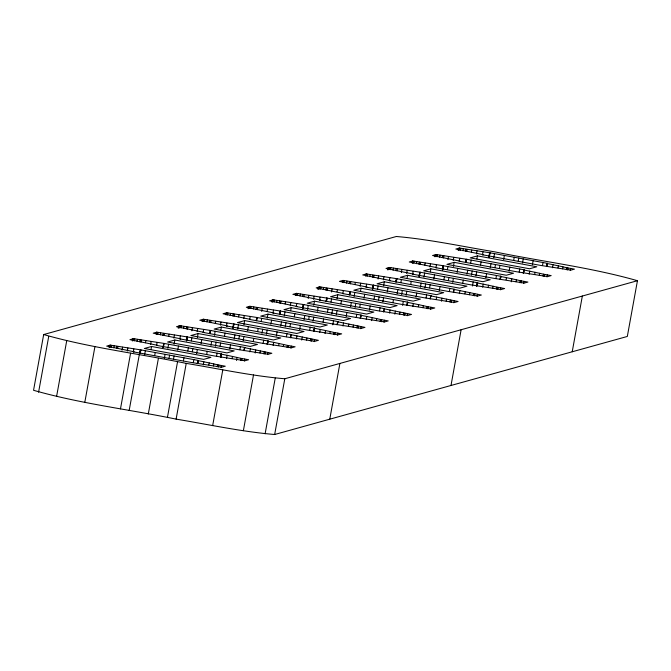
<?xml version="1.0" encoding="UTF-8"?>
<svg xmlns="http://www.w3.org/2000/svg" width="671" height="671" viewBox="0 0 671 671"><rect width="100%" height="100%" fill="white"/><g stroke="black" fill="none" stroke-linecap="round" stroke-linejoin="round"><path stroke-width="1.01" d="M43.682 334.544L33.55 390.287C80.109 403.632 128.689 409.335 176.112 419.123C208.891 424.542 241.518 431.679 274.665 434.506L627.318 336.456L637.45 280.713C590.891 267.368 542.311 261.665 494.888 251.877C462.109 246.458 429.482 239.321 396.335 236.494L43.682 334.544C90.241 347.888 138.822 353.592 186.236 363.38C219.023 368.798 251.65 375.936 284.798 378.763L637.45 280.713M38.574 392.258L48.706 336.515M56.599 396.418L66.731 340.675M84.831 402.172L94.963 346.429M109.021 347.402L109.39 345.372M109.641 347.234L110.01 345.204M109.918 347.15L110.287 345.129L140.843 349.893L198.339 360.436L197.97 362.466L198.264 360.461M111.126 347.368L111.495 345.347M113.768 347.855L114.137 345.833M116.419 348.341L116.788 346.311M117.618 348.559L117.987 346.538M122.021 350.237L122.575 347.192M127.331 351.05L127.884 348.006M132.296 340.927L132.665 338.905M120.47 408.916L130.593 353.172M132.917 340.759L133.286 338.729M133.202 340.683L133.571 338.654L164.118 343.426L221.615 353.969L220.583 357.14M134.401 340.902L134.77 338.872M133.286 351.998L133.839 348.954M137.043 341.388L137.412 339.358M139.694 341.866L140.063 339.845M140.893 342.093L141.262 340.063M129.159 410.509L139.291 354.766M139.811 353.072L140.356 350.027M139.887 353.047L140.432 350.01M140.046 353.005L140.6 349.96M140.214 352.954L140.767 349.918M140.289 352.938L140.843 349.893M145.481 342.747L145.85 340.725M144.601 354.774L145.339 350.723M150.606 344.575L151.16 341.531M151 349.532L151.554 346.488L210.904 357.375L203.69 359.379L144.34 348.492L151.554 346.488M156.192 334.284L156.561 332.262M156.477 334.208L156.846 332.179L187.402 336.951L244.898 347.494L244.412 347.628L271.839 353.273L268.232 354.271L237.677 349.499L180.18 338.956L180.667 338.821L153.24 333.185L156.846 332.179M157.677 334.426L158.046 332.397M154.666 355.571L155.219 352.535M156.561 345.523L157.115 342.478M160.327 334.913L160.696 332.883M148.291 414.015L158.415 358.272M162.969 335.399L163.338 333.37M164.177 335.617L164.538 333.588M162.902 347.612L163.716 343.535M163.145 347.544L163.875 343.493M163.305 347.494L164.118 343.426M164.361 358.398L165.1 354.347M168.756 336.28L169.126 334.25M167.876 348.299L168.614 344.248M169.042 358.205L169.595 355.169M173.881 338.1L174.435 335.064M174.099 344.072L174.829 340.021L234.179 350.899L226.966 352.904L167.616 342.025L174.829 340.021M178.234 328.161L178.603 326.131M178.855 327.985L179.224 325.955M173.529 359.035L174.083 355.991M179.476 327.817L179.845 325.787M179.753 327.733L180.122 325.712L210.677 330.476L268.174 341.019L267.133 344.198M180.96 327.951L181.329 325.93M177.756 350.111L178.494 346.06M179.836 339.048L180.39 336.012M167.415 417.521L177.547 361.778M183.602 328.438L183.971 326.416M186.244 328.924L186.613 326.894M187.452 329.142L187.821 327.121M186.915 337.085L186.362 340.122L186.991 337.06M186.605 340.054L187.159 337.018M183.409 360.847L183.963 357.802M187.821 350.916L188.375 347.872M191.856 330.82L192.401 327.775M176.112 419.123L186.236 363.38M191.336 340.818L191.889 337.773M192.317 351.738L192.871 348.694M197.165 331.633L197.71 328.589M197.375 337.597L198.113 333.546L257.463 344.433L250.241 346.437L190.891 335.55L198.113 333.546M193.298 362.659L193.844 359.614M202.13 321.51L202.499 319.488M196.62 353.575L197.358 349.516M202.751 321.342L203.12 319.312M203.036 321.266L203.405 319.237L233.953 324.009L291.449 334.552L290.971 334.686L318.398 340.323L314.783 341.329L284.236 336.557L226.739 326.014L227.217 325.88L199.79 320.235L203.405 319.237M204.236 321.484L204.605 319.455M197.308 363.615L198.339 360.436M197.383 363.59L197.928 360.553M201.032 343.644L201.77 339.585M203.12 332.581L203.665 329.536M206.878 321.971L207.247 319.941M209.528 322.457L209.897 320.428M210.728 322.676L211.097 320.646M203.305 364.839L203.858 361.795L197.853 360.57M209.637 333.655L210.266 330.593M209.88 333.588L210.434 330.543M210.048 333.537L210.677 330.476M206.693 354.372L207.247 351.336M210.92 345.456L211.659 341.396M215.316 323.33L215.685 321.308M208.815 364.94L209.184 362.919L203.858 361.795M214.435 335.357L215.165 331.306M215.408 346.278L216.146 342.227M220.44 325.158L220.994 322.114M213.42 365.955L213.789 363.925L209.184 362.919M220.834 330.115L221.388 327.071L280.738 337.958L273.525 339.962L214.175 329.075L221.388 327.071M216.574 356.184L217.127 353.147M220.088 346.085L220.642 343.049M226.026 314.867L226.395 312.845M226.312 314.791L226.681 312.761L257.228 317.534L314.724 328.077L313.692 331.256M217.219 366.827L217.589 364.806L213.789 363.925M227.511 315.009L227.88 312.98M218.419 367.054L218.788 365.024M220.658 357.123L221.212 354.078M224.5 336.154L225.053 333.118M226.395 326.106L226.949 323.061M220.826 357.073L221.371 354.036M220.985 357.031L221.539 353.986M230.161 315.496L230.53 313.466M221.069 367.532L221.438 365.51M212.657 425.615L222.789 369.872M232.803 315.982L233.172 313.953M234.003 316.2L234.372 314.171M226.58 358.364L227.133 355.32L221.136 354.103M232.736 328.194L233.55 324.118M232.971 328.127L233.709 324.076M233.877 324.026L233.139 328.077L233.953 324.009M229.784 348.912L230.522 344.86M234.196 338.981L234.934 334.93M238.591 316.863L238.96 314.833M232.099 358.473L232.468 356.444L227.133 355.32M237.71 328.882L238.448 324.831M238.868 338.788L239.421 335.752M243.716 318.683L244.269 315.647M236.511 360.495L237.064 357.45L232.468 356.444M243.925 324.655L244.663 320.604L304.013 331.482L296.8 333.487L237.45 322.608L244.663 320.604M239.849 349.708L240.403 346.672M248.069 308.744L248.438 306.714M248.689 308.568L249.058 306.538M243.179 340.625L243.917 336.574M249.31 308.4L249.671 306.37M249.587 308.316L249.956 306.295L280.512 311.059L338.008 321.602L337.521 321.745L364.949 327.381L361.342 328.379L330.786 323.615L273.29 313.072L273.776 312.938L246.349 307.293L249.956 306.295M240.495 360.361L240.864 358.331L237.064 357.45M250.786 308.543L251.155 306.513M241.703 360.579L242.072 358.549M243.858 350.673L244.487 347.612M247.591 330.694L248.329 326.643M244.101 350.606L244.655 347.561M249.671 319.631L250.224 316.595M244.269 350.556L244.638 348.526M253.437 309.021L253.806 306.999M244.345 361.065L244.714 359.035M256.079 309.507L256.448 307.486M257.287 309.725L257.656 307.704M249.855 351.889L250.409 348.853M256.75 317.668L256.196 320.704L256.825 317.643M256.439 320.637L256.993 317.601M256.599 320.595L257.228 317.534M253.244 341.43L253.797 338.385M257.656 331.499L258.209 328.454M261.682 311.403L262.235 308.358M255.19 353.013L255.743 349.968M261.17 321.401L261.724 318.356M243.38 430.673L253.512 374.93M261.967 333.336L262.705 329.276M267.175 311.201L267.544 309.172M259.979 353.005L260.34 350.983M267.209 318.18L267.939 314.129L327.297 325.016L320.075 327.02L260.725 316.133L267.939 314.129M263.124 343.242L263.678 340.197M271.965 302.093L272.334 300.071M266.454 334.158L267.192 330.098M272.585 301.925L272.954 299.895M272.862 301.849L273.231 299.82L303.787 304.592L361.283 315.135L360.243 318.306M263.778 353.885L264.148 351.856M274.07 302.067L274.439 300.038M264.978 354.103L265.347 352.082M267.209 344.173L267.763 341.136M270.866 324.227L271.604 320.168M272.946 313.164L273.5 310.119M267.561 343.116L267.93 341.086M267.729 343.074L268.098 341.044M276.712 302.554L277.081 300.524M267.62 354.59L267.989 352.56M279.362 303.04L279.723 301.011M280.562 303.258L280.931 301.229M273.131 345.422L273.684 342.378L267.687 341.153M279.471 314.238L280.101 311.176M279.715 314.171L280.268 311.126M276.343 335.97L277.073 331.919M280.746 326.039L281.485 321.979M285.15 303.913L285.519 301.891M278.65 345.523L279.019 343.502L273.684 342.378M284.261 315.94L284.999 311.889M265.112 433.802L275.244 378.058M285.242 326.861L285.98 322.81M290.275 305.741L290.828 302.696M283.254 346.538L283.623 344.508L279.019 343.502M290.669 310.698L291.222 307.654L350.572 318.54L343.359 320.545L284.001 309.658L291.222 307.654M286.408 336.767L286.962 333.73M289.922 326.668L290.468 323.632M295.861 295.45L296.23 293.428M296.146 295.374L296.515 293.344L327.062 298.117L384.558 308.66L384.08 308.794L411.508 314.439L407.893 315.437L377.345 310.665L319.849 300.122L320.327 299.987L292.9 294.351L296.515 293.344M287.054 347.41L287.423 345.389L283.623 344.508M297.345 295.592L297.714 293.571M288.253 347.637L288.622 345.607M290.417 337.723L291.046 334.661M294.334 316.737L294.879 313.701M290.652 337.656L291.206 334.619M296.23 306.689L296.783 303.644M274.665 434.506L284.798 378.763M299.987 296.079L300.356 294.049M290.904 348.115L291.273 346.093M302.638 296.565L303.007 294.535M303.837 296.783L304.206 294.754M296.414 338.947L296.968 335.903M302.562 308.777L303.3 304.726M302.638 308.761L303.376 304.701M302.806 308.71L303.544 304.659M302.973 308.668L303.787 304.592M299.618 329.495L300.356 325.443M304.03 319.564L304.768 315.513M308.241 298.461L308.794 295.416M301.749 340.071L302.294 337.027M307.544 309.465L308.274 305.414M308.702 319.371L309.256 316.335M313.55 299.266L314.103 296.23M306.53 340.063L306.899 338.033M313.76 305.238L314.498 301.187L373.848 312.065L366.634 314.07L307.284 303.191L314.498 301.187M309.683 330.291L310.237 327.255M317.895 289.327L318.264 287.297M318.515 289.151L318.884 287.121M313.013 321.208L313.751 317.157M319.136 288.983L319.505 286.953M319.421 288.899L319.79 286.878L350.337 291.642L407.834 302.193L406.802 305.364M310.329 340.943L310.698 338.914M320.621 289.126L320.99 287.096M311.529 341.162L311.898 339.132M313.768 331.231L314.322 328.194M317.425 311.277L318.163 307.226M319.505 300.214L320.059 297.178M313.936 331.189L314.305 329.159M323.271 289.604L323.64 287.582M314.179 341.648L314.548 339.618M325.913 290.09L326.282 288.069M327.113 290.308L327.482 288.287M319.69 332.472L320.243 329.436L314.246 328.211M326.031 301.296L326.66 298.234M326.274 301.229L326.819 298.184M326.433 301.178L326.987 298.134M326.509 301.162L327.062 298.117M323.078 322.013L323.632 318.968M327.49 312.082L328.044 309.037M331.516 291.986L332.07 288.941M325.024 333.596L325.578 330.551L320.243 329.436M331.004 301.984L331.558 298.939M331.801 313.919L332.531 309.859M337.01 291.784L337.379 289.755M329.805 333.588L330.174 331.566L325.578 330.551M337.035 298.763L337.773 294.712L397.123 305.599L389.91 307.603L330.56 296.716L337.773 294.712M332.774 324.839L333.512 320.78M336.288 314.741L337.027 310.681M342.42 282.508L342.789 280.478M342.696 282.432L343.066 280.403L373.621 285.175L431.118 295.718L430.631 295.852L458.058 301.489L454.452 302.495L423.896 297.723L366.4 287.18L366.886 287.045L339.459 281.401L343.066 280.403M333.604 334.468L333.973 332.439L330.174 331.566M343.904 282.65L344.265 280.621M334.812 334.686L335.181 332.665M336.968 324.781L337.597 321.719M340.885 303.795L341.438 300.751M337.396 323.699L337.765 321.669M342.78 293.747L343.334 290.702M337.563 323.657L337.932 321.627M346.546 283.137L346.915 281.107M337.454 335.173L337.823 333.143M349.188 283.623L349.557 281.594M350.396 283.841L350.765 281.812M342.965 326.005L343.518 322.961M349.859 291.776L349.306 294.821L349.935 291.759M349.549 294.754L350.103 291.709M349.717 294.703L350.337 291.642M346.169 316.553L346.907 312.501M329.763 419.19L339.895 363.447M350.581 306.622L351.319 302.562M354.976 284.496L355.345 282.474M348.484 326.114L348.853 324.085M354.095 296.523L354.833 292.472M355.076 307.444L355.815 303.393M360.101 286.324L360.654 283.279M353.089 327.121L353.458 325.091M360.503 291.281L361.057 288.236L420.407 299.123L413.185 301.128L353.835 290.241L361.057 288.236M356.234 317.349L356.787 314.313M359.748 307.251L360.302 304.215M365.695 276.033L366.064 274.011M365.972 275.957L366.341 273.927L396.897 278.7L454.393 289.243L453.906 289.377L481.333 295.022L477.727 296.02L447.18 291.248L389.683 280.704L390.161 280.57L362.734 274.934L366.341 273.927M356.888 327.993L357.257 325.972M367.18 276.175L367.549 274.154M358.088 328.22L358.457 326.19M360.319 318.289L360.872 315.244M363.976 298.335L364.714 294.284M360.486 318.239L361.04 315.202M366.056 287.272L366.609 284.236M369.822 276.662L370.191 274.632M360.73 328.698L361.099 326.676M372.472 277.148L372.841 275.118M373.672 277.366L374.041 275.336M366.249 319.53L366.794 316.486L360.797 315.269M372.397 289.36L373.21 285.284M372.64 289.293L373.378 285.242M372.808 289.251L373.621 285.175M369.453 310.077L370.182 306.026M374.049 299.132L374.594 296.096M378.075 279.044L378.629 275.999M371.575 320.654L372.128 317.609L366.794 316.486M377.555 289.033L378.108 285.997M378.536 299.954L379.09 296.918M383.384 279.849L383.938 276.813M376.364 320.646L376.733 318.616L372.128 317.609M383.594 285.821L384.332 281.77L443.682 292.648L436.469 294.661L377.11 283.774L384.332 281.77M379.518 310.874L380.071 307.838M387.729 269.91L388.098 267.88M388.35 269.734L388.719 267.704M382.847 301.791L383.586 297.739M388.97 269.566L389.339 267.536M389.255 269.482L389.625 267.461L420.172 272.225L477.668 282.776L477.039 285.838M380.163 321.526L380.532 319.497L376.733 318.616M390.455 269.708L390.824 267.679M381.363 321.745L381.732 319.715M383.527 311.839L384.156 308.777M383.77 311.772L384.131 309.742M387.259 291.86L387.989 287.809M389.339 280.797L389.893 277.76M393.105 270.187L393.466 268.165M384.013 322.231L384.382 320.201M395.747 270.673L396.116 268.652M396.947 270.891L397.316 268.87M389.524 313.055L390.077 310.019M395.865 281.879L396.41 278.834M395.94 281.854L396.486 278.817M396.1 281.812L396.653 278.767M396.821 278.725L396.267 281.761L396.897 278.7M392.912 302.596L393.466 299.551M397.14 293.672L397.878 289.62M401.35 272.569L401.904 269.524M394.858 314.179L395.412 311.143M400.839 282.566L401.392 279.522M401.627 294.502L402.365 290.442M406.66 273.382L407.213 270.338M399.639 314.171L400.008 312.149M407.054 278.331L407.607 275.295L466.957 286.181L459.744 288.186L400.394 277.299L407.607 275.295M402.608 305.422L403.346 301.363M406.123 295.324L406.861 291.264M412.246 263.091L412.615 261.061M412.531 263.015L412.9 260.985L443.456 265.758L500.952 276.301L500.583 278.331M403.439 315.051L403.808 313.022M413.73 263.233L414.099 261.204M404.647 315.269L405.016 313.248M406.878 305.347L407.431 302.302M410.719 284.378L411.273 281.334M407.045 305.297L407.599 302.26M412.615 274.33L413.168 271.285M407.213 305.255L407.582 303.225M407.289 305.23L407.658 303.2M416.381 263.72L416.75 261.69M407.289 315.756L407.658 313.726M419.023 264.206L419.392 262.176M420.231 264.424L420.591 262.395M412.799 306.588L413.353 303.544L407.356 302.327M418.956 276.418L419.769 272.342M419.199 276.351L419.929 272.292M419.358 276.301L420.172 272.225M416.003 297.136L416.741 293.084M420.415 287.205L421.153 283.145M424.81 265.079L425.179 263.057M418.318 306.697L418.687 304.668L413.353 303.544M423.929 277.106L424.668 273.055M424.911 288.027L425.649 283.976M429.935 266.907L430.488 263.862M422.915 307.704L423.284 305.674L418.687 304.668M430.329 271.864L430.883 268.819L490.233 279.706L483.019 281.711L423.669 270.824L430.883 268.819M426.068 297.932L426.622 294.896M434.909 256.792L435.278 254.762M429.583 287.834L430.136 284.798M435.529 256.616L435.898 254.594M435.806 256.54L436.175 254.51L466.731 259.283L524.227 269.826L523.187 273.005M426.722 308.576L427.083 306.555L423.284 305.674M437.014 256.758L437.383 254.737M427.922 308.803L428.291 306.773M430.077 298.889L430.707 295.827M433.81 278.918L434.548 274.867M435.89 267.855L436.444 264.819M430.321 298.821L430.874 295.785M439.656 257.245L440.025 255.215M430.564 309.281L430.933 307.259M442.298 257.731L442.667 255.701M443.506 257.949L443.875 255.919M436.259 299.098L436.628 297.068M442.969 265.892L442.415 268.928L443.045 265.867M442.474 269.876L443.212 265.825M442.642 269.834L443.38 265.775M442.717 269.809L443.456 265.758M439.279 290.66L440.017 286.609M443.875 279.715L444.428 276.678M447.909 259.627L448.454 256.582M441.409 301.237L441.963 298.192M447.389 269.616L447.943 266.58M448.371 280.537L448.924 277.5M453.219 260.432L453.764 257.396M446.198 301.229L446.567 299.199M453.428 266.404L454.166 262.353L513.516 273.231L506.295 275.244L446.945 264.357L454.166 262.353M449.352 291.457L449.897 288.421M458.184 250.317L458.553 248.287M452.673 282.374L453.411 278.322M458.805 250.149L459.174 248.119M459.09 250.065L459.459 248.044L490.006 252.808L547.502 263.359L546.949 266.395M449.998 302.109L450.367 300.08M460.289 250.291L460.658 248.262M451.197 302.327L451.566 300.298M453.361 292.422L453.982 289.36M457.085 272.443L457.823 268.392M453.596 292.355L453.965 290.325M459.174 261.38L459.719 258.343M462.931 250.769L463.3 248.748M453.848 302.814L454.208 300.784M465.582 251.256L465.951 249.235M466.781 251.482L467.15 249.453M459.358 293.638L459.912 290.602M465.691 262.462L466.244 259.417M465.766 262.436L466.32 259.4M465.934 262.395L466.488 259.35M466.102 262.344L466.731 259.283M462.747 283.179L463.3 280.134M466.974 274.254L467.712 270.203M471.369 252.137L471.738 250.107M464.869 293.747L465.238 291.726M470.665 263.149L471.218 260.105M450.996 385.481L461.12 329.738M471.461 275.085L472.199 271.025M476.494 253.965L477.047 250.92M469.474 294.754L469.843 292.732M476.888 258.914L477.442 255.877L536.792 266.764L529.578 268.769L470.228 257.882L477.442 255.877M472.443 286.005L473.181 281.946M475.957 275.907L476.695 271.847M473.273 295.634L473.642 293.604M474.472 295.852L474.842 293.831M476.636 285.947L477.668 282.776M476.712 285.93L477.266 282.885M480.553 264.961L481.107 261.916M482.449 254.913L483.003 251.868M476.88 285.88L477.433 282.843M477.123 296.339L477.492 294.309M482.634 287.171L483.187 284.127L477.19 282.91M488.79 257.001L489.604 252.925M489.025 256.934L489.763 252.875M489.193 256.884L489.931 252.833M489.268 256.867L490.006 252.808M485.838 277.719L486.576 273.667M490.249 267.788L490.987 263.728M488.152 287.28L488.522 285.25L483.187 284.127M493.764 257.689L494.502 253.638M494.921 267.595L495.475 264.559M492.749 288.287L493.118 286.257L488.522 285.25M495.903 278.515L496.456 275.479M499.417 268.417L499.97 265.38M496.548 289.159L496.917 287.138L493.118 286.257M497.756 289.386L498.125 287.356M499.912 279.471L500.541 276.41M503.644 259.501L504.382 255.45M500.34 278.398L500.709 276.368M500.507 278.348L500.876 276.318M500.398 289.864L500.767 287.842M506.093 279.681L506.462 277.651L500.465 276.435L500.952 276.301M509.113 271.243L509.851 267.192M513.709 260.298L514.263 257.261M511.243 281.82L511.797 278.775L506.462 277.651M518.205 261.12L518.758 258.083M516.033 281.812L516.393 279.782L511.797 278.775M519.178 272.04L519.731 269.004M522.508 262.965L523.246 258.905M519.832 282.692L520.201 280.663L516.393 279.782M521.032 282.91L521.401 280.881M523.263 272.98L523.816 269.943M523.43 272.938L523.984 269.893M523.598 272.887L524.152 269.851M523.674 283.397L524.043 281.367M529.184 274.221L529.738 271.185L523.741 269.96M532.397 264.777L533.126 260.717M534.703 274.33L535.072 272.309L529.738 271.185M539.308 275.336L539.677 273.315L535.072 272.309M542.462 265.573L543.015 262.529M543.107 276.217L543.476 274.187L539.677 273.315M544.307 276.435L544.676 274.414M546.471 266.53L547.1 263.468M546.706 266.462L547.259 263.426M546.873 266.421L547.427 263.376M546.957 276.922L547.326 274.892M552.468 267.754L553.021 264.709L547.024 263.493L547.502 263.359M557.987 267.863L558.347 265.833L553.021 264.709M562.583 268.87L562.952 266.84L558.347 265.833M566.383 269.742L566.752 267.721L562.952 266.84M567.591 269.968L567.951 267.939M570.233 270.447L570.602 268.425M572.22 351.772L582.344 296.028M110.287 345.129L106.681 346.127L134.108 351.772L133.63 351.906L191.126 362.449L221.673 367.213L225.28 366.215L217.589 364.806M133.571 338.654L129.964 339.652L157.391 345.297L156.905 345.431L214.401 355.974L244.957 360.746L248.564 359.74L240.864 358.331M180.122 325.712L176.515 326.71L203.942 332.355L203.456 332.489L260.952 343.032L291.508 347.796L295.114 346.798L287.423 345.389M226.681 312.761L223.074 313.768L250.501 319.404L250.015 319.539L307.511 330.082L338.067 334.854L341.673 333.856L333.973 332.439M273.231 299.82L269.625 300.818L297.052 306.462L296.574 306.597L354.07 317.14L384.617 321.912L388.224 320.906L380.532 319.497M319.79 286.878L316.184 287.876L343.611 293.521L343.124 293.655L400.621 304.198L431.176 308.97L434.783 307.964L427.083 306.555M389.625 267.461L386.018 268.459L413.445 274.103L412.959 274.238L470.455 284.781L501.011 289.553L504.617 288.547L496.917 287.138M412.9 260.985L409.293 261.992L436.72 267.628L436.234 267.763L493.73 278.306L524.286 283.078L527.892 282.072L520.201 280.663M436.175 254.51L432.569 255.517L459.996 261.153L459.509 261.287L517.014 271.83L547.561 276.603L551.168 275.605L543.476 274.187M459.459 248.044L455.844 249.042L483.271 254.686L482.793 254.821L540.289 265.364L570.836 270.136L574.451 269.13L566.752 267.721M187.326 336.968L186.588 341.027L187.402 336.951M280.436 311.084L279.882 314.12L280.512 311.059"/></g></svg>
